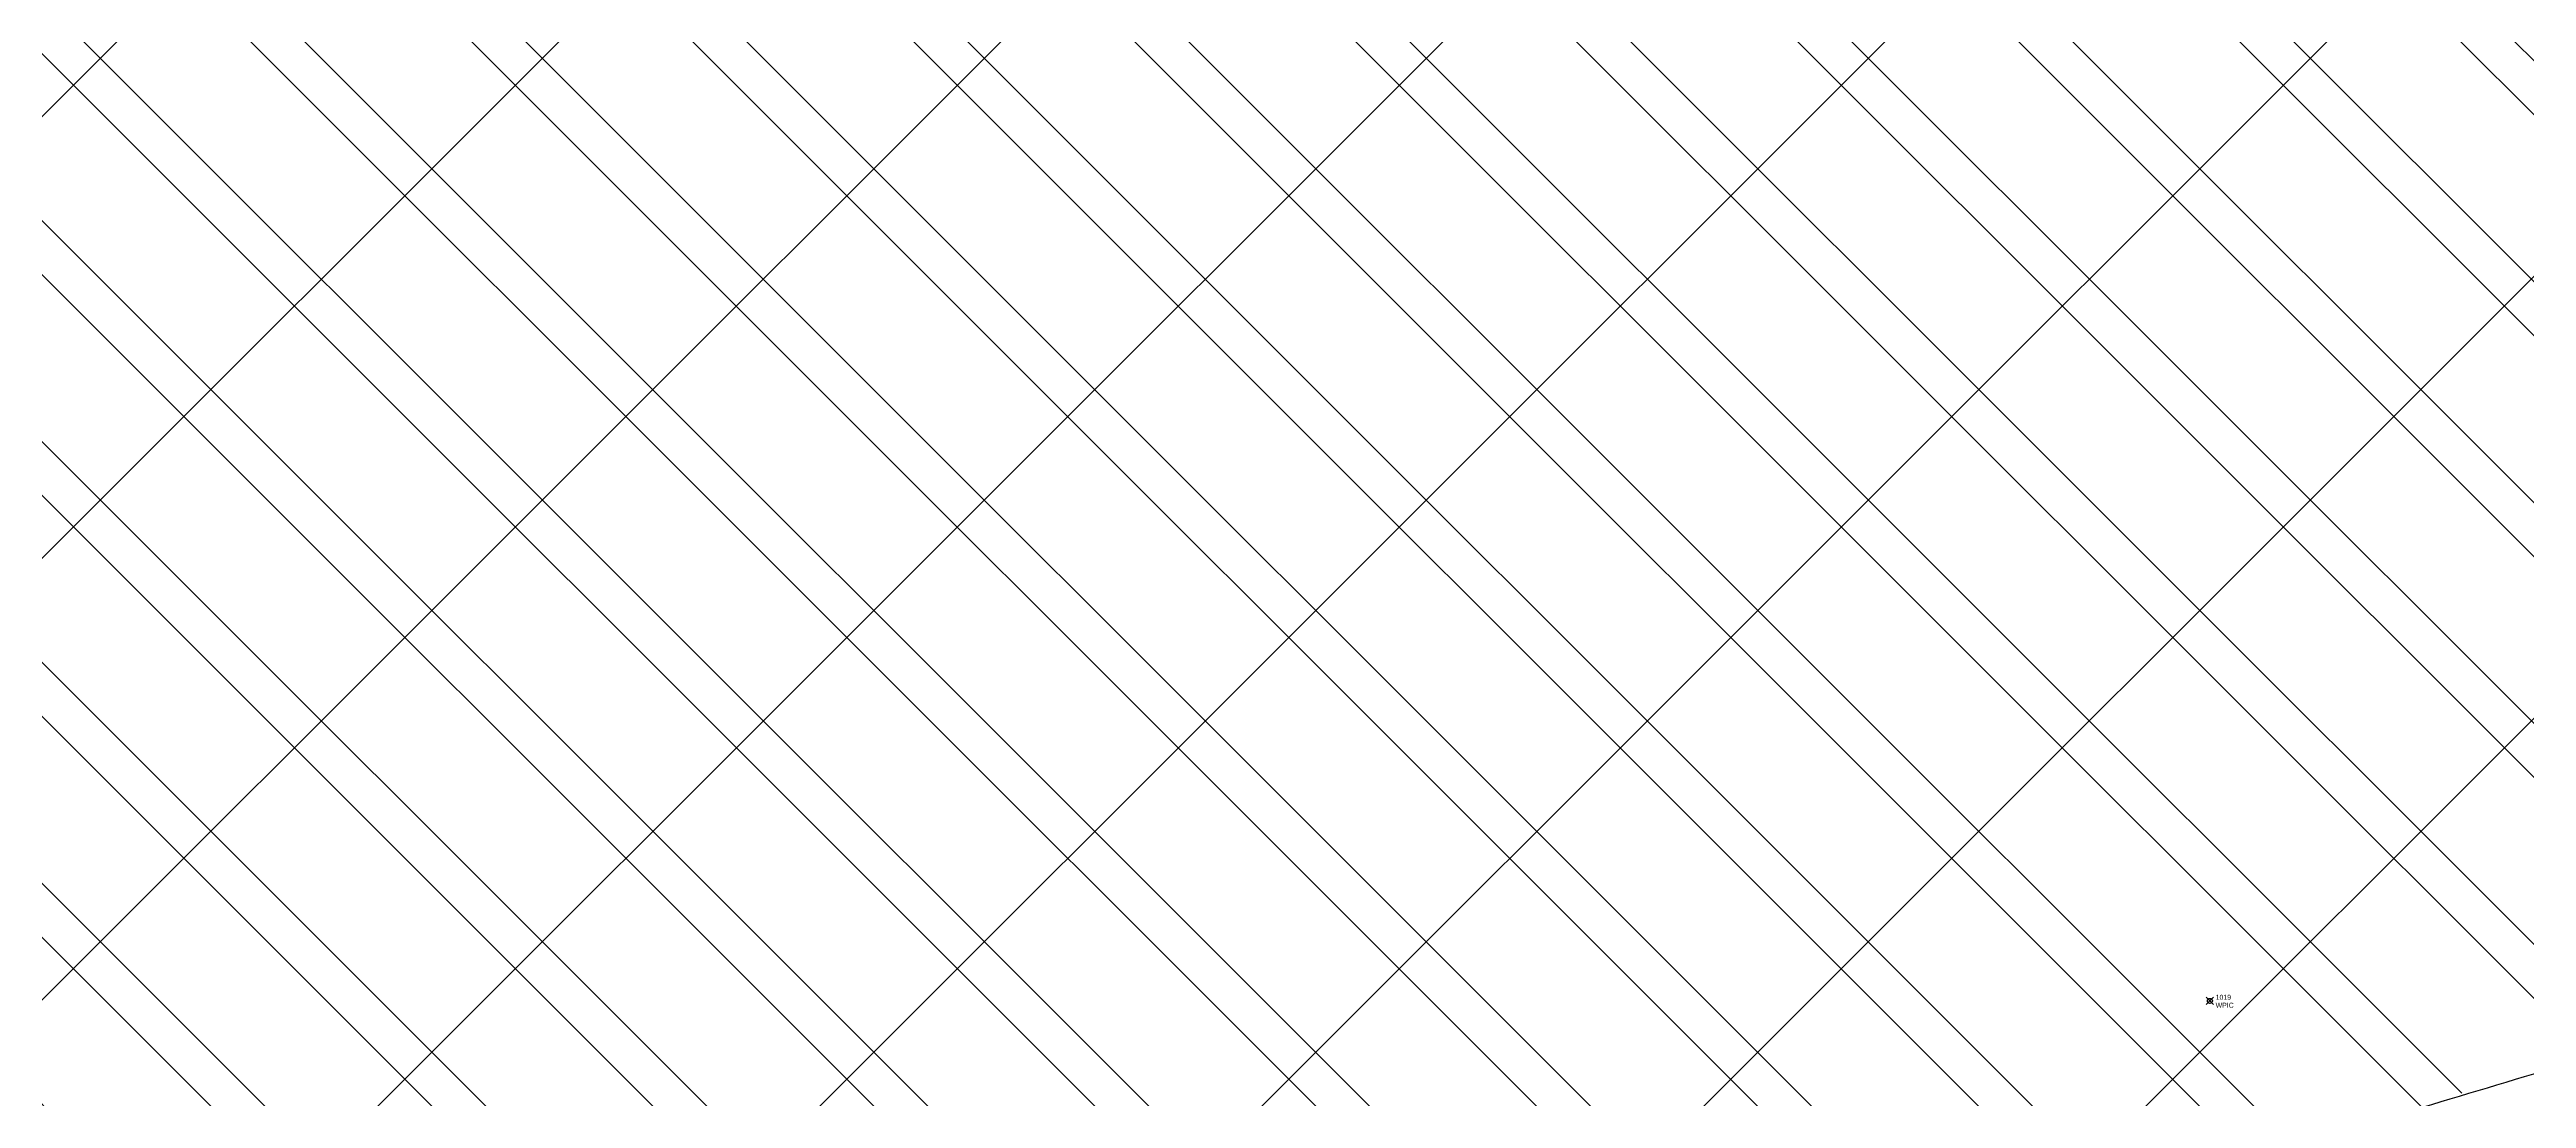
# Model space of a CAD drawing. Extents: x 350769 to 354978, y 6304672 to 6307963.
# Drawn here: x 352525.05 to 352550.22, y 6305450.44 to 6305461.11 of the extents above; entities that cross this region are included whole.
import ezdxf

# ---------------------------------------------------------------- set-up
doc = ezdxf.new("R2010")
doc.units = 0
doc.header["$PDMODE"] = 35
doc.header["$PDSIZE"] = 0.03
doc.linetypes.add('CONTINUOS', pattern=[0])
doc.linetypes.add('DIVIDE', pattern=[1.25, 0.5, -0.25, 0, -0.25, 0, -0.25])
doc.layers.get('0').update_dxf_attribs({"linetype": 'CONTINUOUS'})
doc.layers.get('Defpoints').update_dxf_attribs({"linetype": 'CONTINUOUS'})
for name, color, linetype in [('0-LEVANTAMIENTO 2020.SEP', 252, 'CONTINUOUS'), ('02_Geo ext_Acotamiento', 7, 'CONTINUOUS'), ('1-LINEA DE CIERRO', 7, 'DIVIDE'), ('1-LINEA EXTERIOR EDIFICIO MADERAS', 252, 'CONTINUOUS'), ('2-ACHURADO VEREDA', 252, 'CONTINUOUS'), ('V-NODE-TEXT5', 5, 'CONTINUOUS')]:
    doc.layers.add(name, color=color, linetype=linetype)
doc.layers.add('0_ASD_TOPOGRAFIA_ELEMENTOS', color=9, linetype='CONTINUOS', lineweight=5, true_color=0xbdbdbd)
doc.styles.add('A', font='arial.ttf', dxfattribs={"height": 2})
doc.styles.add('ROMANS', font='romans.shx', dxfattribs={"width": 0.65})
doc.dimstyles.new('Principal', dxfattribs={"dimscale": 0, "dimtxt": 2, "dimasz": 2, "dimexe": 1, "dimexo": 1, "dimtad": 1, "dimrnd": 0.05, "dimzin": 1, "dimtxsty": 'ROMANS', "dimcen": 2.5, "dimclrt": 2, "dimaunit": 2, "dimadec": 0, "dimazin": 0, "dimtfac": 1, "dimtmove": 0, "dimatfit": 3, "dimfxl": 1, "dimfxlon": 1, "dimarcsym": 0})

# ---------------------------------------------------------------- blocks, each defined once
blk = doc.blocks.new('*U622', base_point=(352546.999, 6305451.437))
at = {"layer": 'V-NODE-TEXT5', "lineweight": -2}
for p, q in [((352546.963, 6305451.401), (352547.035, 6305451.473)), ((352546.963, 6305451.473), (352547.035, 6305451.401))]:
    blk.add_line(p, q, dxfattribs=at)
blk.add_circle((352546.999, 6305451.437), 0.0254, dxfattribs=at)
at = {"layer": 'V-NODE-TEXT5', "color": 0, "linetype": 'ByBlock', "char_height": 0.0508}
for s, insert, attachment_point in [('1019', (352547.058, 6305451.473), 4), ('WPIC', (352547.058, 6305451.418), 1)]:
    blk.add_mtext(s, dxfattribs=dict(at, insert=insert, attachment_point=attachment_point))
blk = doc.blocks.new('*D1236')
at = {"layer": '02_Geo ext_Acotamiento', "color": 0, "lineweight": -2, "transparency": 16777216}
blk.add_line((352474.045, 6305972.496), (352473.119, 6305978.179), dxfattribs=at)
at = {"layer": '02_Geo ext_Acotamiento', "color": 0, "transparency": 16777216}
blk.add_solid([(352473.283, 6305978.206), (352472.954, 6305978.153), (352472.958, 6305979.166)], dxfattribs=at)
at = {"layer": 'Defpoints', "color": 0, "transparency": 16777216}
for p in [(352472.958, 6305979.166), (352596.042, 6305224.025)]:
    blk.add_point(p, dxfattribs=at)
at = {"layer": '02_Geo ext_Acotamiento', "color": 2, "transparency": 16777216, "insert": (352474.582, 6305974.845), "char_height": 1, "attachment_point": 5, "rotation": 279.2575, "style": 'ROMANS'}
blk.add_mtext('R765,10', dxfattribs=at)
blk = doc.blocks.new('*U4898', base_point=(352546.999, 6305451.437))
at = {"layer": 'V-NODE-TEXT5', "lineweight": -2}
for p, q in [((352546.963, 6305451.401), (352547.035, 6305451.473)), ((352546.963, 6305451.473), (352547.035, 6305451.401))]:
    blk.add_line(p, q, dxfattribs=at)
blk.add_circle((352546.999, 6305451.437), 0.0254, dxfattribs=at)
at = {"layer": 'V-NODE-TEXT5', "color": 0, "linetype": 'ByBlock', "char_height": 0.0508}
for s, insert, attachment_point in [('1019', (352547.058, 6305451.473), 4), ('WPIC', (352547.058, 6305451.418), 1)]:
    blk.add_mtext(s, dxfattribs=dict(at, insert=insert, attachment_point=attachment_point))
blk = doc.blocks.new('TOPOGRAFIA')
at = {"layer": '1-LINEA EXTERIOR EDIFICIO MADERAS', "lineweight": 0, "true_color": 0xbdbdbd}
h = blk.add_hatch(dxfattribs=at)
h.set_pattern_fill('ANSI31', color=9, scale=0.5, angle=90)
h.set_pattern_definition([(135, (38000, -3000), (-1.12253201513, -1.12253201513), [])])
h.paths.add_polyline_path([(390509.254, 6302464.349), (390489.235, 6302457.311, 0.006593), (390483.626, 6302455.312, 0.225672), (390479.522, 6302451.091, 0.369359), (390482.833, 6302442.806, 0.105621), (390487.097, 6302441.999), (390494.78, 6302441.975, 0.022709), (390512.986, 6302443.076, 0.009245), (390519.629, 6302443.906, 0.008069), (390526.96, 6302445.081, 0.00776), (390532.19, 6302446.09, 0.003168), (390537.058, 6302447.14, 0.018522), (390547.928, 6302449.983, -0.000441), (390550.949, 6302450.891, 0.020574), (390552.004, 6302451.255, 0.02318), (390567.437, 6302456.785, 0.024648), (390573.151, 6302459.473, 0.065043), (390578.117, 6302463.01, 0.03227), (390582.068, 6302467.188, 0.06625), (390589.221, 6302481.458, 0.027642), (390596.216, 6302502.437, 0.013828), (390598.79, 6302513.005, 0.018853), (390600.543, 6302523.006, 0.159831), (390600.113, 6302525.357, 0.093527), (390598.113, 6302527.807, 0.380747), (390588.95, 6302527.551), (390586.878, 6302524.749), (390584.88, 6302521.705), (390583.088, 6302518.971), (390579.481, 6302513.484), (390576.46, 6302508.881), (390569.643, 6302498.477), (390565.382, 6302491.97), (390560.315, 6302485.388), (390555.754, 6302481.548), (390539.433, 6302474.882), (390517.803, 6302467.362)])
at = {"layer": '1-LINEA EXTERIOR EDIFICIO MADERAS', "color": 9, "lineweight": 0, "true_color": 0xbdbdbd, "flags": 128}
blk.add_lwpolyline([(390596.216, 6302502.437, -0.027642), (390589.221, 6302481.458, -0.06625), (390582.068, 6302467.188, -0.03227), (390578.117, 6302463.01, -0.065043), (390573.151, 6302459.473, -0.024648), (390567.437, 6302456.785, -0.02318), (390552.004, 6302451.255, -0.020574), (390550.949, 6302450.891, 0.000441), (390547.928, 6302449.983, -0.018522), (390537.058, 6302447.14, -0.003168), (390532.19, 6302446.09, -0.00776), (390526.96, 6302445.081, -0.008069), (390519.629, 6302443.906, -0.009245)], format="xyb", dxfattribs=at)
at = {"color": 9, "lineweight": 0, "true_color": 0xbdbdbd}
blk.add_blockref('*U4898', (390546.999, 6302451.437), dxfattribs=at)
at = {"layer": '1-LINEA DE CIERRO', "color": 9, "lineweight": 0, "true_color": 0xbdbdbd, "style": 'A'}
blk.add_text('LINEA MAMPARAS CRISTAL', height=1.08, rotation=20.0094, dxfattribs=at).set_placement((390507.316, 6302458.313))

msp = doc.modelspace()

# ---------------------------------------------------------------- hatches: boundary and pattern name
at = {"layer": '0-LEVANTAMIENTO 2020.SEP'}
h = msp.add_hatch(dxfattribs=at)
h.set_pattern_fill('ANSI31', color=252)
h.paths.add_polyline_path([(352458.213, 6305401.216), (352452.503, 6305398.982), (352452.816, 6305399.28), (352452.609, 6305399.636), (352451.638, 6305400.227), (352457.678, 6305402.577), (352457.689, 6305402.79), (352457.683, 6305402.996), (352454.252, 6305411.685), (352450.931, 6305420.069), (352447.151, 6305429.404), (352442.008, 6305442.347), (352436.835, 6305455.304), (352430.757, 6305470.685), (352440.792, 6305475.07), (352451.682, 6305479.894), (352465.771, 6305486.18), (352480.216, 6305492.535), (352496.407, 6305499.712), (352513.657, 6305507.299), (352529.161, 6305514.161), (352541.959, 6305519.8), (352561.927, 6305528.675), (352571.449, 6305540.268), (352583.647, 6305555.178), (352598.213, 6305545.789), (352605.453, 6305541.805), (352602.222, 6305538.721), (352606.073, 6305535.813), (352608.645, 6305532.42), (352608.792, 6305532.234), (352608.857, 6305528.43), (352613.727, 6305525.092), (352613.927, 6305524.926), (352609.716, 6305517.616), (352604.317, 6305502.974), (352607.353, 6305483.644), (352606.958, 6305479.393), (352608.039, 6305476.818), (352609.065, 6305474.225), (352617.537, 6305468.424), (352618.346, 6305465.146), (352618.854, 6305464.849), (352618.951, 6305464.69), (352608.801, 6305460.676), (352599.579, 6305457.023), (352587.598, 6305452.326), (352574.209, 6305447), (352559.984, 6305441.387), (352541.368, 6305434.036), (352532.693, 6305430.631), (352523.045, 6305426.8), (352512.509, 6305422.629), (352503.01, 6305418.889), (352490.722, 6305414.053), (352481.682, 6305410.475), (352476.439, 6305408.401), (352468.05, 6305405.104)])
at = {"layer": '1-LINEA EXTERIOR EDIFICIO MADERAS'}
h = msp.add_hatch(dxfattribs=at)
h.set_pattern_fill('ANSI31', color=252, scale=0.5, angle=90)
h.paths.add_polyline_path([(352509.254, 6305464.349), (352489.235, 6305457.311, 0.006593), (352483.626, 6305455.312, 0.225672), (352479.522, 6305451.091, 0.369359), (352482.833, 6305442.806, 0.105621), (352487.097, 6305441.999), (352494.78, 6305441.975, 0.022709), (352512.986, 6305443.076, 0.009245), (352519.629, 6305443.906, 0.008069), (352526.96, 6305445.081, 0.00776), (352532.19, 6305446.09, 0.003168), (352537.058, 6305447.14, 0.018522), (352547.928, 6305449.983, -0.000433), (352550.887, 6305450.916, 0.02483), (352567.437, 6305456.785, 0.024648), (352573.151, 6305459.473, 0.065043), (352578.117, 6305463.01, 0.03227), (352582.068, 6305467.188, 0.06625), (352589.221, 6305481.458, 0.027642), (352596.216, 6305502.437, 0.013828), (352598.79, 6305513.005, 0.018853), (352600.543, 6305523.006, 0.159831), (352600.113, 6305525.357, 0.093527), (352598.113, 6305527.807, 0.380747), (352588.95, 6305527.551), (352586.878, 6305524.749), (352584.88, 6305521.705), (352583.088, 6305518.971), (352579.481, 6305513.484), (352576.46, 6305508.881), (352569.643, 6305498.477), (352565.382, 6305491.97), (352560.315, 6305485.388), (352555.754, 6305481.548), (352539.433, 6305474.882), (352517.803, 6305467.362)])
at = {"layer": '2-ACHURADO VEREDA'}
h = msp.add_hatch(dxfattribs=at)
h.set_pattern_fill('ANSI32', color=256, scale=0.09)
edge = h.paths.add_edge_path()
edge.add_line((352494.157, 6305418.53), (352488.941, 6305416.427))
edge.add_line((352488.941, 6305416.427), (352489.942, 6305414.484))
edge.add_arc((352490.824, 6305415.746), 1.539, 235.046, 265.5321)
edge.add_line((352490.704, 6305414.211), (352494.697, 6305415.812))
edge.add_line((352494.697, 6305415.812), (352494.552, 6305416.257))
edge.add_line((352494.552, 6305416.257), (352502.709, 6305419.494))
edge.add_line((352502.709, 6305419.494), (352512.363, 6305423.326))
edge.add_line((352512.363, 6305423.326), (352522.849, 6305427.501))
edge.add_line((352522.849, 6305427.501), (352532.385, 6305431.239))
edge.add_line((352532.385, 6305431.239), (352541.168, 6305434.704))
edge.add_line((352541.168, 6305434.704), (352560.355, 6305442.352))
edge.add_line((352560.355, 6305442.352), (352574.057, 6305447.661))
edge.add_line((352574.057, 6305447.661), (352586.18, 6305452.427))
edge.add_line((352586.18, 6305452.427), (352599.796, 6305457.878))
edge.add_line((352599.796, 6305457.878), (352599.983, 6305460.901))
edge.add_line((352599.983, 6305460.901), (352599.939, 6305461.036))
edge.add_line((352599.939, 6305461.036), (352596.032, 6305459.42))
edge.add_line((352596.032, 6305459.42), (352585.207, 6305455.053))
edge.add_line((352585.207, 6305455.053), (352572.313, 6305449.916))
edge.add_line((352572.313, 6305449.916), (352559.381, 6305444.752))
edge.add_line((352559.381, 6305444.752), (352540.705, 6305437.224))
edge.add_line((352540.705, 6305437.224), (352531.498, 6305433.526))
edge.add_line((352531.498, 6305433.526), (352522.742, 6305429.978))
edge.add_line((352522.742, 6305429.978), (352511.784, 6305425.587))
edge.add_line((352511.784, 6305425.587), (352506.646, 6305423.549))
edge.add_line((352506.646, 6305423.549), (352502.028, 6305421.704))
edge.add_line((352502.028, 6305421.704), (352494.812, 6305418.794))
edge.add_line((352494.812, 6305418.794), (352495.181, 6305417.883))
edge.add_line((352495.181, 6305417.883), (352494.537, 6305417.593))
edge.add_line((352494.537, 6305417.593), (352494.157, 6305418.53))

# ---------------------------------------------------------------- linework, layer by layer
at = {"layer": '1-LINEA EXTERIOR EDIFICIO MADERAS', "flags": 128}
msp.add_lwpolyline([(352596.216, 6305502.437, -0.027642), (352589.221, 6305481.458, -0.06625), (352582.068, 6305467.188, -0.03227), (352578.117, 6305463.01, -0.065043), (352573.151, 6305459.473, -0.024648), (352567.437, 6305456.785, -0.02318), (352552.004, 6305451.255, -0.020574), (352550.949, 6305450.891, 0.000441), (352547.928, 6305449.983, -0.018522), (352537.058, 6305447.14, -0.003168), (352532.19, 6305446.09, -0.00776), (352526.96, 6305445.081, -0.008069), (352519.629, 6305443.906, -0.009245)], format="xyb", dxfattribs=at)

# ---------------------------------------------------------------- block references
msp.add_blockref('*U622', (352546.999, 6305451.437))

# ---------------------------------------------------------------- texts
at = {"layer": '1-LINEA DE CIERRO', "style": 'A'}
msp.add_text('LINEA MAMPARAS CRISTAL', height=1.08, rotation=20.0094, dxfattribs=at).set_placement((352507.316, 6305458.313))

# ---------------------------------------------------------------- dimensions: what is measured, and where the dimension line sits
at = {"layer": '02_Geo ext_Acotamiento'}
dim = msp.add_radius_dim(center=(352596.042, 6305224.025), mpoint=(352472.958, 6305979.166), dimstyle='Principal', override={"dimscale": 0, "dimaunit": 0, "dimfxl": 0.22, "dimarcsym": 1}, dxfattribs=at)
dim.commit()
dim.dimension.update_dxf_attribs({"geometry": '*D1236', "text_midpoint": (352473.686, 6305974.698), "dimtype": 164})

# ---------------------------------------------------------------- next in the draw order: block references
at = {"layer": '0_ASD_TOPOGRAFIA_ELEMENTOS', "color": 30, "true_color": 0xf26507}
msp.add_blockref('TOPOGRAFIA', (-38000, 3000), dxfattribs=at)

doc.saveas('drawing.dxf')
